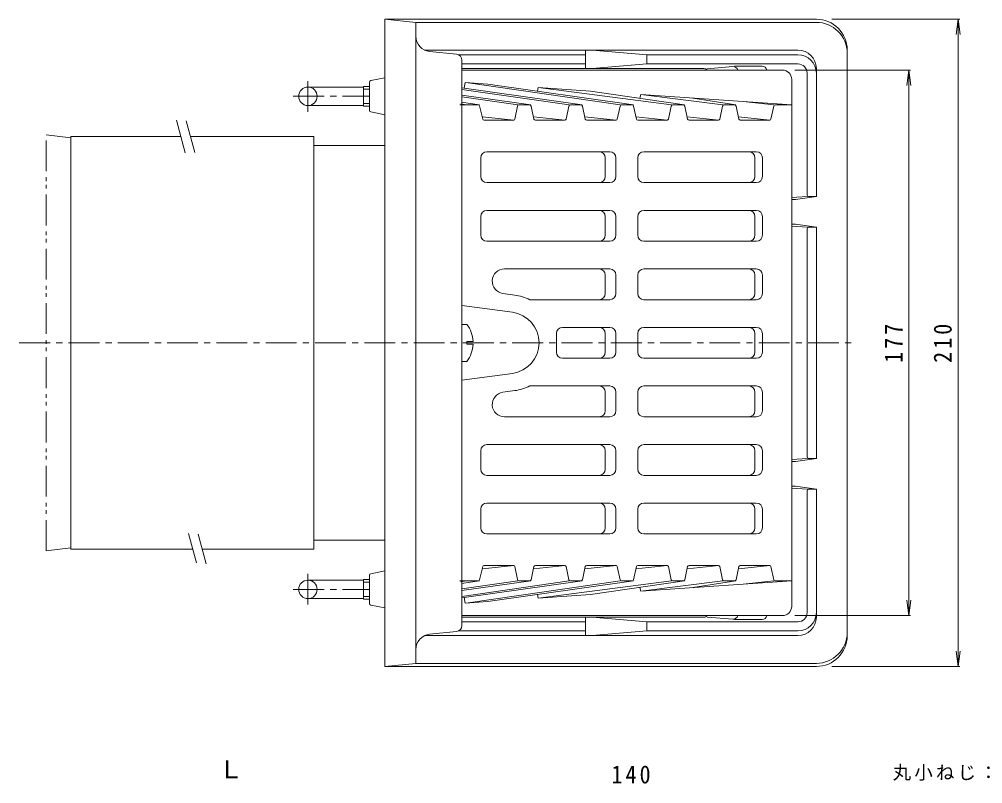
# Model space of a CAD drawing. Units: millimetres, scale not verified. Extents: x -212 to 343, y -275 to 261.
# Drawn here: x -157.9 to 154.8, y 13.3 to 261.4 of the extents above; entities that cross this region are included whole.
import ezdxf
from ezdxf.enums import TextEntityAlignment as Align

# ---------------------------------------------------------------- set-up
doc = ezdxf.new("R2010")
doc.units = ezdxf.units.MM
doc.header["$LTSCALE"] = 2
doc.linetypes.add('CHAIN1', pattern=[8, 5, -1, 1, -1])
doc.linetypes.add('DOUBLE_CHAIN1', pattern=[8.8, 5, -1, 0.6, -0.6, 0.6, -1])
for name, color, linetype, lineweight in [('0-0', 3, 'Continuous', 9), ('0-2', 6, 'Continuous', 5), ('0-3', 4, 'Continuous', 9), ('0-4', 7, 'Continuous', 9), ('0-5', 7, 'Continuous', 9)]:
    doc.layers.add(name, color=color, linetype=linetype, lineweight=lineweight)
doc.styles.add('ＭＳ ゴシック', font='')
doc.styles.get('ＭＳ ゴシック').set_extended_font_data('MS Gothic')

msp = doc.modelspace()

# ---------------------------------------------------------------- linework, layer by layer
at = {"layer": '0-0'}
for p, q in [((-39.238, 51.365), (-39.238, 261.365)), ((100.762, 260.365), (-29.238, 260.365)), ((-29.238, 52.365), (-29.238, 260.365)), ((94.762, 251.365), (-26.365, 251.365)), ((-16.039, 250.045), (-24.735, 250.915)), ((25.886, 251.365), (25.886, 245.365)), ((45.762, 249.865), (28.025, 251.365)), ((110.762, 251.365), (110.762, 61.365)), ((25.886, 249.865), (-15.387, 249.865)), ((-14.238, 64.675), (-14.238, 248.055)), ((45.762, 249.865), (45.762, 246.865)), ((94.762, 249.865), (45.762, 249.865)), ((25.886, 246.865), (-14.238, 246.865)), ((64.262, 245.365), (-14.238, 245.365)), ((28.026, 245.365), (45.762, 246.865)), ((94.762, 246.865), (45.762, 246.865)), ((73.671, 246.028), (65.366, 245.332)), ((83.153, 246.165), (74.154, 246.165)), ((100.762, 245.365), (100.762, 203.865)), ((-44.238, 240.955), (-44.238, 231.775)), ((-39.238, 242.365), (-43.836, 241.445)), ((97.762, 243.865), (97.762, 204.365)), ((-39.238, 230.365), (-43.836, 231.284)), ((-62.28, 220.365), (-39.238, 220.365)), ((92.763, 203.48), (97.762, 203.865)), ((93.943, 202.865), (100.762, 203.865)), ((100.762, 203.865), (98.262, 203.865)), ((93.943, 202.865), (92.763, 202.865)), ((93.943, 194.865), (92.763, 194.865)), ((92.763, 194.25), (97.762, 193.865)), ((98.262, 193.865), (100.762, 193.865)), ((97.762, 193.365), (97.762, 119.365)), ((92.763, 118.48), (97.762, 118.865)), ((93.943, 117.865), (100.762, 118.865)), ((100.762, 118.865), (98.262, 118.865)), ((93.943, 117.865), (92.763, 117.865)), ((93.943, 109.865), (92.763, 109.865)), ((93.943, 109.865), (100.762, 108.865)), ((92.763, 109.249), (97.762, 108.865)), ((97.762, 68.865), (97.762, 108.365)), ((100.762, 108.865), (98.262, 108.865)), ((100.762, 67.365), (100.762, 108.865)), ((-62.28, 92.365), (-39.238, 92.365)), ((-39.238, 82.365), (-43.836, 81.445)), ((-44.238, 71.775), (-44.238, 80.955)), ((-39.238, 70.365), (-43.836, 71.284)), ((64.262, 67.365), (-14.238, 67.365)), ((25.886, 65.865), (-14.238, 65.865)), ((25.886, 61.365), (25.886, 67.365)), ((28.025, 67.365), (45.762, 65.865)), ((45.762, 62.865), (45.762, 65.865)), ((94.762, 65.865), (45.762, 65.865)), ((73.671, 66.701), (65.366, 67.398)), ((83.153, 66.565), (74.154, 66.565)), ((-16.039, 62.685), (-24.735, 61.815)), ((25.886, 62.865), (-15.387, 62.865)), ((45.762, 62.865), (28.025, 61.365)), ((94.762, 62.865), (45.762, 62.865)), ((94.762, 61.365), (-26.365, 61.365)), ((-39.238, 51.365), (-29.238, 52.365)), ((100.762, 51.365), (-39.238, 51.365)), ((100.762, 52.365), (-29.238, 52.365))]:
    msp.add_line(p, q, dxfattribs=at)
at = {"layer": '0-0', "color": 2, "linetype": 'CHAIN1'}
for p, q in [((-64.238, 231.303), (-64.238, 241.737)), ((-68.994, 236.365), (-44.238, 236.365)), ((-64.238, 81.426), (-64.238, 70.992)), ((-68.994, 76.365), (-44.238, 76.365))]:
    msp.add_line(p, q, dxfattribs=at)
at = {"layer": '0-0', "color": 2}
for p, q in [((-64.238, 239.365), (-46.238, 239.365)), ((-46.238, 233.19), (-46.238, 239.54)), ((-46.238, 239.54), (-44.238, 239.54)), ((-46.238, 238.725), (-44.238, 238.725)), ((-64.238, 233.365), (-46.238, 233.365)), ((-46.238, 234.005), (-44.238, 234.005)), ((-46.238, 233.19), (-44.238, 233.19)), ((-64.238, 79.365), (-46.238, 79.365)), ((-46.238, 79.54), (-46.238, 73.19)), ((-46.238, 79.54), (-44.238, 79.54)), ((-46.238, 78.725), (-44.238, 78.725)), ((-64.238, 73.365), (-46.238, 73.365)), ((-46.238, 74.005), (-44.238, 74.005)), ((-46.238, 73.19), (-44.238, 73.19))]:
    msp.add_line(p, q, dxfattribs=at)
at = {"layer": '0-0', "linetype": 'CHAIN1'}
msp.add_line((-157.917, 156.365), (114.069, 156.365), dxfattribs=at)
at = {"layer": '0-0'}
for points in [[(100.762, 261.365), (-39.238, 261.365), (-29.238, 260.365)], [(93.943, 194.865), (100.762, 193.865), (100.762, 118.865)]]:
    msp.add_lwpolyline(points, dxfattribs=at)
at = {"layer": '0-0', "color": 2}
for centre in [(-64.238, 236.365), (-64.238, 76.365)]:
    msp.add_circle(centre, 3, dxfattribs=at)
at = {"layer": '0-0'}
for centre, radius, start, end in [((100.762, 251.365), 10, 0, 90), ((100.762, 250.365), 10, 0, 90), ((-24.238, 255.89), 5, 180, 264.28935), ((94.762, 245.365), 6, 0, 90), ((-16.238, 248.055), 2, 0, 84.2887), ((94.762, 243.865), 6, 0, 90), ((64.262, 243.865), 1.5, 41.808, 90), ((73.796, 244.534), 1.5, 12.75276, 94.79665), ((83.153, 244.665), 1.5, 7.66118, 90), ((94.762, 243.865), 3, 0, 90), ((-43.738, 240.955), 0.5, 101.30937, 180), ((-43.738, 231.775), 0.5, 180, 258.69063), ((98.262, 204.365), 0.5, 180, 270), ((98.262, 193.365), 0.5, 90, 180), ((98.262, 119.365), 0.5, 180, 270), ((98.262, 108.365), 0.5, 90, 180), ((-43.738, 80.955), 0.5, 101.30937, 180), ((-43.738, 71.775), 0.5, 180, 258.69063), ((94.762, 68.865), 6, 270, 0), ((94.762, 68.865), 3, 270, 0), ((64.262, 68.865), 1.5, 270, 318.192), ((73.796, 68.196), 1.5, 265.20335, 347.24724), ((83.153, 68.065), 1.5, 270, 352.33882), ((94.762, 67.365), 6, 270, 0), ((-16.238, 64.675), 2, 275.71053, 0), ((-24.238, 56.84), 5, 95.71065, 180), ((100.762, 62.365), 10, 270, 0), ((100.762, 61.365), 10, 270, 0)]:
    msp.add_arc(centre, radius, start, end, dxfattribs=at)
at = {"layer": '0-2'}
for p, q in [((89.762, 244.865), (-14.238, 244.865)), ((-13.584, 239.036), (-13.238, 240.797)), ((-13.238, 240.797), (-5.902, 240.3)), ((92.763, 70.865), (92.763, 241.865)), ((-14.238, 239.128), (24.767, 233.61)), ((20.525, 233.61), (-14.238, 238.619)), ((37.141, 233.61), (-12.282, 240.732)), ((-5.903, 240.3), (41.384, 233.61)), ((10.28, 238.01), (10.511, 239.187)), ((10.511, 239.187), (53.758, 233.61)), ((10.511, 239.187), (27.482, 238.036)), ((58, 233.61), (27.482, 238.036)), ((-14.238, 236.777), (8.15, 233.61)), ((3.908, 233.61), (-14.238, 236.225)), ((43.505, 235.712), (43.745, 236.933)), ((43.745, 236.933), (70.376, 233.61)), ((43.745, 236.933), (92.763, 233.61)), ((60.716, 235.783), (74.615, 233.61)), ((76.979, 234.68), (87.002, 233.61)), ((-8.994, 233.61), (-14.903, 233.61)), ((-12.841, 233.61), (-14.659, 233.872)), ((-14.355, 234.424), (-8.599, 233.61)), ((-7.498, 228.966), (-8.508, 233.225)), ((3.755, 233.206), (2.926, 228.985)), ((7.703, 233.61), (4.246, 233.61)), ((9.124, 228.974), (8.191, 233.217)), ((20.441, 233.213), (19.547, 228.979)), ((24.361, 233.61), (20.93, 233.61)), ((25.744, 228.979), (24.85, 233.213)), ((37.058, 233.213), (36.164, 228.979)), ((40.978, 233.61), (37.547, 233.61)), ((42.361, 228.979), (41.467, 233.213)), ((53.675, 233.213), (52.781, 228.979)), ((57.595, 233.61), (54.164, 233.61)), ((58.978, 228.979), (58.084, 233.213)), ((70.292, 233.213), (69.398, 228.979)), ((74.21, 233.61), (70.782, 233.61)), ((75.595, 228.978), (74.699, 233.213)), ((86.917, 233.214), (86.016, 228.978)), ((87.406, 233.61), (92.763, 233.61)), ((-7.633, 229.656), (2.594, 228.608)), ((2.435, 228.582), (-7.011, 228.582)), ((8.984, 229.656), (19.215, 228.607)), ((19.058, 228.582), (9.612, 228.582)), ((25.601, 229.656), (35.832, 228.607)), ((35.675, 228.582), (26.233, 228.582)), ((42.218, 229.656), (52.449, 228.607)), ((52.292, 228.582), (42.85, 228.582)), ((58.835, 229.656), (69.066, 228.607)), ((68.909, 228.582), (59.467, 228.582)), ((75.452, 229.656), (85.684, 228.607)), ((85.527, 228.582), (76.084, 228.582)), ((-8.167, 216.365), (-8.167, 210.365)), ((33.727, 218.365), (-6.167, 218.365)), ((32.252, 216.365), (32.252, 210.365)), ((35.727, 210.365), (35.727, 216.365)), ((42.798, 210.365), (42.798, 216.365)), ((81.277, 218.365), (44.798, 218.365)), ((80.802, 210.365), (80.802, 216.365)), ((83.277, 216.365), (83.277, 210.365)), ((33.727, 208.365), (-6.167, 208.365)), ((81.277, 208.365), (44.798, 208.365)), ((-8.167, 197.365), (-8.167, 191.365)), ((33.727, 199.365), (-6.167, 199.365)), ((32.252, 197.365), (32.252, 191.365)), ((35.727, 191.365), (35.727, 197.365)), ((42.798, 191.365), (42.798, 197.365)), ((81.277, 199.365), (44.798, 199.365)), ((80.802, 191.365), (80.802, 197.365)), ((83.277, 197.365), (83.277, 191.365)), ((33.727, 189.365), (-6.167, 189.365)), ((81.277, 189.365), (44.798, 189.365)), ((33.727, 180.365), (-0.422, 180.365)), ((32.252, 178.365), (32.252, 172.365)), ((35.727, 172.365), (35.727, 178.365)), ((42.798, 178.365), (42.798, 172.365)), ((44.798, 180.365), (81.277, 180.365)), ((80.802, 172.365), (80.802, 178.365)), ((83.277, 172.365), (83.277, 178.365)), ((-0.962, 172.401), (2.876, 171.878)), ((33.727, 170.365), (7.772, 170.365)), ((44.798, 170.365), (81.277, 170.365)), ((-14.238, 168.501), (2.112, 166.273)), ((18.419, 161.365), (33.727, 161.365)), ((81.277, 161.365), (44.798, 161.365)), ((16.419, 153.365), (16.419, 159.365)), ((32.252, 159.365), (32.252, 153.365)), ((35.727, 153.365), (35.727, 159.365)), ((42.798, 159.365), (42.798, 153.365)), ((80.802, 153.365), (80.802, 159.365)), ((83.277, 153.365), (83.277, 159.365)), ((18.419, 151.365), (33.727, 151.365)), ((81.277, 151.365), (44.798, 151.365)), ((-14.238, 144.229), (2.112, 146.456)), ((-0.962, 140.328), (2.876, 140.851)), ((33.727, 142.365), (7.772, 142.365)), ((44.798, 142.365), (81.277, 142.365)), ((32.252, 140.365), (32.252, 134.365)), ((35.727, 140.365), (35.727, 134.365)), ((42.798, 134.365), (42.798, 140.365)), ((80.802, 134.365), (80.802, 140.365)), ((83.277, 140.365), (83.277, 134.365)), ((33.727, 132.365), (-0.422, 132.365)), ((44.798, 132.365), (81.277, 132.365)), ((-6.167, 123.365), (33.727, 123.365)), ((81.277, 123.365), (44.798, 123.365)), ((-8.167, 115.365), (-8.167, 121.365)), ((32.252, 121.365), (32.252, 115.365)), ((35.727, 121.365), (35.727, 115.365)), ((42.798, 121.365), (42.798, 115.365)), ((80.802, 115.365), (80.802, 121.365)), ((83.277, 115.365), (83.277, 121.365)), ((-6.167, 113.365), (33.727, 113.365)), ((81.277, 113.365), (44.798, 113.365)), ((-6.167, 104.365), (33.727, 104.365)), ((81.277, 104.365), (44.798, 104.365)), ((-8.167, 96.365), (-8.167, 102.365)), ((32.252, 102.365), (32.252, 96.365)), ((35.727, 102.365), (35.727, 96.365)), ((42.798, 102.365), (42.798, 96.365)), ((80.802, 96.365), (80.802, 102.365)), ((83.277, 96.365), (83.277, 102.365)), ((-6.167, 94.365), (33.727, 94.365)), ((81.277, 94.365), (44.798, 94.365)), ((-8.508, 79.504), (-7.498, 83.763)), ((-7.633, 83.074), (2.594, 84.122)), ((2.435, 84.148), (-7.011, 84.148)), ((3.755, 79.523), (2.926, 83.744)), ((9.124, 83.755), (8.191, 79.512)), ((8.984, 83.074), (19.215, 84.122)), ((19.058, 84.148), (9.612, 84.148)), ((20.441, 79.517), (19.547, 83.751)), ((25.744, 83.751), (24.85, 79.517)), ((25.601, 83.074), (35.832, 84.122)), ((35.675, 84.148), (26.233, 84.148)), ((37.058, 79.517), (36.164, 83.751)), ((42.361, 83.751), (41.467, 79.517)), ((42.218, 83.074), (52.449, 84.122)), ((52.292, 84.148), (42.85, 84.148)), ((53.675, 79.517), (52.781, 83.751)), ((58.978, 83.751), (58.084, 79.517)), ((58.835, 83.074), (69.066, 84.122)), ((68.909, 84.148), (59.467, 84.148)), ((70.292, 79.517), (69.398, 83.751)), ((75.595, 83.751), (74.699, 79.516)), ((75.452, 83.074), (85.684, 84.122)), ((85.527, 84.148), (76.084, 84.148)), ((86.917, 79.516), (86.016, 83.752)), ((-8.994, 79.12), (-14.903, 79.12)), ((-12.841, 79.12), (-14.659, 78.858)), ((-14.355, 78.305), (-8.599, 79.12)), ((-14.238, 75.952), (8.15, 79.12)), ((3.908, 79.12), (-14.238, 76.505)), ((20.525, 79.12), (-14.238, 74.11)), ((-14.238, 73.602), (24.767, 79.12)), ((37.141, 79.12), (-12.282, 71.997)), ((-5.903, 72.43), (41.384, 79.12)), ((7.703, 79.12), (4.246, 79.12)), ((10.511, 73.543), (53.758, 79.12)), ((24.361, 79.12), (20.93, 79.12)), ((58, 79.12), (27.482, 74.694)), ((40.978, 79.12), (37.547, 79.12)), ((43.745, 75.796), (70.376, 79.12)), ((43.745, 75.796), (92.763, 79.12)), ((57.595, 79.12), (54.164, 79.12)), ((60.716, 76.947), (74.615, 79.12)), ((74.21, 79.12), (70.782, 79.12)), ((76.979, 78.05), (87.002, 79.12)), ((87.406, 79.12), (92.763, 79.12)), ((43.505, 77.017), (43.745, 75.796)), ((-13.584, 73.694), (-13.238, 71.933)), ((-13.238, 71.933), (-5.902, 72.43)), ((10.28, 74.719), (10.511, 73.543)), ((10.511, 73.543), (27.482, 74.694)), ((89.762, 67.865), (-14.238, 67.865))]:
    msp.add_line(p, q, dxfattribs=at)
at = {"layer": '0-2', "color": 4, "lineweight": 9}
for p, q in [((-12.638, 162.365), (-14.378, 162.365)), ((-12.638, 155.886), (-12.638, 156.844)), ((-10.649, 156.844), (-12.638, 156.844)), ((-10.649, 155.886), (-12.638, 155.886)), ((-12.638, 150.365), (-14.378, 150.365))]:
    msp.add_line(p, q, dxfattribs=at)
at = {"layer": '0-2'}
for centre, radius, start, end in [((89.762, 241.865), 3, 0, 90), ((-8.994, 233.11), 0.5, 13.33806, 90), ((4.246, 233.11), 0.5, 90, 168.88159), ((7.703, 233.11), 0.5, 12.4001, 90), ((20.93, 233.11), 0.5, 90, 168.08766), ((24.361, 233.11), 0.5, 11.91234, 90), ((37.547, 233.11), 0.5, 90, 168.08766), ((40.978, 233.11), 0.5, 11.91234, 90), ((54.164, 233.11), 0.5, 90, 168.08766), ((57.595, 233.11), 0.5, 11.91789, 90), ((70.782, 233.11), 0.5, 90, 168.08211), ((74.21, 233.11), 0.5, 11.93575, 90), ((87.406, 233.11), 0.5, 90, 167.9897), ((-7.011, 229.082), 0.5, 193.33806, 270), ((2.435, 229.082), 0.5, 270, 348.88159), ((9.612, 229.082), 0.5, 192.4001, 270), ((19.058, 229.082), 0.5, 270, 348.08211), ((26.233, 229.082), 0.5, 191.91234, 270), ((35.675, 229.082), 0.5, 270, 348.08766), ((42.85, 229.082), 0.5, 191.91234, 270), ((52.292, 229.082), 0.5, 270, 348.08766), ((59.467, 229.082), 0.5, 191.91789, 270), ((68.909, 229.082), 0.5, 270, 348.08211), ((76.084, 229.082), 0.5, 191.93575, 270), ((85.527, 229.082), 0.5, 270, 347.9897), ((-6.167, 216.365), 2, 90, 180), ((30.252, 216.365), 2, 0, 90), ((33.727, 216.365), 2, 0, 90), ((44.798, 216.365), 2, 90, 180), ((78.802, 216.365), 2, 0, 90), ((81.277, 216.365), 2, 0, 90), ((-6.167, 210.365), 2, 180, 270), ((30.252, 210.365), 2, 270, 0), ((33.727, 210.365), 2, 270, 0), ((44.798, 210.365), 2, 180, 270), ((78.802, 210.365), 2, 270, 0), ((81.277, 210.365), 2, 270, 0), ((-6.167, 197.365), 2, 90, 180), ((30.252, 197.365), 2, 0, 90), ((33.727, 197.365), 2, 0, 90), ((44.798, 197.365), 2, 90, 180), ((78.802, 197.365), 2, 0, 90), ((81.277, 197.365), 2, 0, 90), ((-6.167, 191.365), 2, 180, 270), ((30.252, 191.365), 2, 270, 0), ((33.727, 191.365), 2, 270, 0), ((44.798, 191.365), 2, 180, 270), ((78.802, 191.365), 2, 270, 0), ((81.277, 191.365), 2, 270, 0), ((-0.422, 176.365), 4, 90, 262.24081), ((30.252, 178.365), 2, 0, 90), ((33.727, 178.365), 2, 0, 90), ((44.798, 178.365), 2, 90, 180), ((78.802, 178.365), 2, 0, 90), ((81.277, 178.365), 2, 0, 90), ((30.252, 172.365), 2, 270, 0), ((33.727, 172.365), 2, 270, 0), ((44.798, 172.365), 2, 180, 270), ((78.802, 172.365), 2, 270, 0), ((81.277, 172.365), 2, 270, 0), ((0.762, 156.365), 15.657, 63.40244, 82.24078), ((0.762, 156.365), 10, 277.75922, 82.24078), ((18.419, 159.365), 2, 90, 180), ((30.252, 159.365), 2, 0, 90), ((33.727, 159.365), 2, 0, 90), ((44.798, 159.365), 2, 90, 180), ((78.802, 159.365), 2, 0, 90), ((81.277, 159.365), 2, 0, 90), ((18.419, 153.365), 2, 180, 270), ((30.252, 153.365), 2, 270, 0), ((33.727, 153.365), 2, 270, 0), ((44.798, 153.365), 2, 180, 270), ((78.802, 153.365), 2, 270, 0), ((81.277, 153.365), 2, 270, 0), ((0.762, 156.365), 15.657, 277.75922, 296.59837), ((30.252, 140.365), 2, 0, 90), ((33.727, 140.365), 2, 0, 90), ((44.798, 140.365), 2, 90, 180), ((78.802, 140.365), 2, 0, 90), ((81.277, 140.365), 2, 0, 90), ((-0.422, 136.365), 4, 97.75919, 270), ((30.252, 134.365), 2, 270, 0), ((33.727, 134.365), 2, 270, 0), ((44.798, 134.365), 2, 180, 270), ((78.802, 134.365), 2, 270, 0), ((81.277, 134.365), 2, 270, 0), ((-6.167, 121.365), 2, 90, 180), ((30.252, 121.365), 2, 0, 90), ((33.727, 121.365), 2, 0, 90), ((44.798, 121.365), 2, 90, 180), ((78.802, 121.365), 2, 0, 90), ((81.277, 121.365), 2, 0, 90), ((-6.167, 115.365), 2, 180, 270), ((30.252, 115.365), 2, 270, 0), ((33.727, 115.365), 2, 270, 0), ((44.798, 115.365), 2, 180, 270), ((78.802, 115.365), 2, 270, 0), ((81.277, 115.365), 2, 270, 0), ((-6.167, 102.365), 2, 90, 180), ((30.252, 102.365), 2, 0, 90), ((33.727, 102.365), 2, 0, 90), ((44.798, 102.365), 2, 90, 180), ((78.802, 102.365), 2, 0, 90), ((81.277, 102.365), 2, 0, 90), ((-6.167, 96.365), 2, 180, 270), ((30.252, 96.365), 2, 270, 0), ((33.727, 96.365), 2, 270, 0), ((44.798, 96.365), 2, 180, 270), ((78.802, 96.365), 2, 270, 0), ((81.277, 96.365), 2, 270, 0), ((-7.011, 83.648), 0.5, 90, 166.65642), ((2.435, 83.648), 0.5, 11.1212, 90), ((9.612, 83.648), 0.5, 90, 167.5999), ((19.058, 83.648), 0.5, 11.91789, 90), ((26.233, 83.648), 0.5, 90, 168.08488), ((35.675, 83.648), 0.5, 11.91512, 90), ((42.85, 83.648), 0.5, 90, 168.08488), ((52.292, 83.648), 0.5, 11.91512, 90), ((59.467, 83.648), 0.5, 90, 168.08211), ((68.909, 83.648), 0.5, 11.92346, 90), ((76.084, 83.648), 0.5, 90, 168.06148), ((85.527, 83.648), 0.5, 12.01585, 90), ((-8.994, 79.62), 0.5, 270, 346.65642), ((4.246, 79.62), 0.5, 191.1212, 270), ((7.703, 79.62), 0.5, 270, 347.5999), ((20.93, 79.62), 0.5, 191.91789, 270), ((24.361, 79.62), 0.5, 270, 348.08488), ((37.547, 79.62), 0.5, 191.91512, 270), ((40.978, 79.62), 0.5, 270, 348.08488), ((54.164, 79.62), 0.5, 191.91512, 270), ((57.595, 79.62), 0.5, 270, 348.08211), ((70.782, 79.62), 0.5, 191.92346, 270), ((74.21, 79.62), 0.5, 270, 348.06148), ((87.406, 79.62), 0.5, 192.01585, 270), ((89.762, 70.865), 3, 270, 0)]:
    msp.add_arc(centre, radius, start, end, dxfattribs=at)
at = {"layer": '0-2', "color": 4, "lineweight": 9}
for start, end in [(2.74562, 36.86987), (323.13013, 357.25409)]:
    msp.add_arc((-20.638, 156.365), 10, start, end, dxfattribs=at)
at = {"layer": '0-3', "color": 7}
for p, q in [((-106.905, 228.676), (-104.04, 217.985)), ((-103.713, 228.357), (-100.978, 218.147)), ((-103.004, 94.484), (-100.448, 84.946)), ((-99.831, 94.235), (-97.271, 84.68))]:
    msp.add_line(p, q, dxfattribs=at)
at = {"layer": '0-3', "color": 7, "linetype": 'DOUBLE_CHAIN1'}
msp.add_line((-141.219, 222.865), (-149.238, 223.849), dxfattribs=at)
at = {"layer": '0-3'}
for p, q in [((-141.219, 89.365), (-141.219, 223.365)), ((-141.219, 223.365), (-105.482, 223.365)), ((-102.376, 223.365), (-62.28, 223.365)), ((-62.28, 89.365), (-62.28, 223.365)), ((-141.219, 89.365), (-101.632, 89.365)), ((-98.526, 89.365), (-62.28, 89.365))]:
    msp.add_line(p, q, dxfattribs=at)
at = {"layer": '0-3', "color": 7, "linetype": 'DOUBLE_CHAIN1'}
msp.add_lwpolyline([(-141.219, 89.865), (-149.238, 88.88), (-149.238, 223.849)], dxfattribs=at)
at = {"layer": '0-4'}
for p, q in [((105.762, 261.365), (147.362, 261.365)), ((146.762, 261.365), (146.11, 256.408)), ((146.762, 261.365), (146.762, 51.365)), ((146.762, 261.365), (147.415, 256.408)), ((93.762, 244.865), (131.362, 244.865)), ((130.762, 244.865), (130.11, 239.908)), ((130.762, 244.865), (130.762, 67.865)), ((130.762, 244.865), (131.415, 239.908)), ((130.762, 67.865), (130.11, 72.822)), ((130.762, 67.865), (131.415, 72.822)), ((93.762, 67.865), (131.362, 67.865)), ((146.762, 51.365), (146.11, 56.322)), ((146.762, 51.365), (147.415, 56.322)), ((105.762, 51.365), (147.362, 51.365))]:
    msp.add_line(p, q, dxfattribs=at)

# ---------------------------------------------------------------- texts
at = {"layer": '0-4', "color": 2, "style": 'ＭＳ ゴシック'}
msp.add_text('Ｌ', height=5.865, dxfattribs=at).set_placement((-93.238, 13.304), align=Align.BOTTOM_LEFT)
at = {"layer": '0-4', "color": 2, "char_height": 5.865, "attachment_point": 7, "rotation": 90, "style": 'ＭＳ ゴシック'}
for s, insert in [('\\T1.27;\\W0.9;177', (128.762, 149.865)), ('\\T1.27;\\W0.9;210', (144.762, 149.865))]:
    msp.add_mtext(s, dxfattribs=dict(at, insert=insert))
at = {"layer": '0-4', "color": 2, "insert": (34.262, 13.304), "char_height": 5.865, "attachment_point": 7, "style": 'ＭＳ ゴシック'}
msp.add_mtext('\\T1.27;\\W0.9;140', dxfattribs=at)
at = {"layer": '0-5', "insert": (125.53, 14.28), "char_height": 4.399, "attachment_point": 7, "style": 'ＭＳ ゴシック'}
msp.add_mtext('\\T1.17;丸小ねじ：Ｃ２７００Ｗ', dxfattribs=at)

doc.saveas('drawing.dxf')
